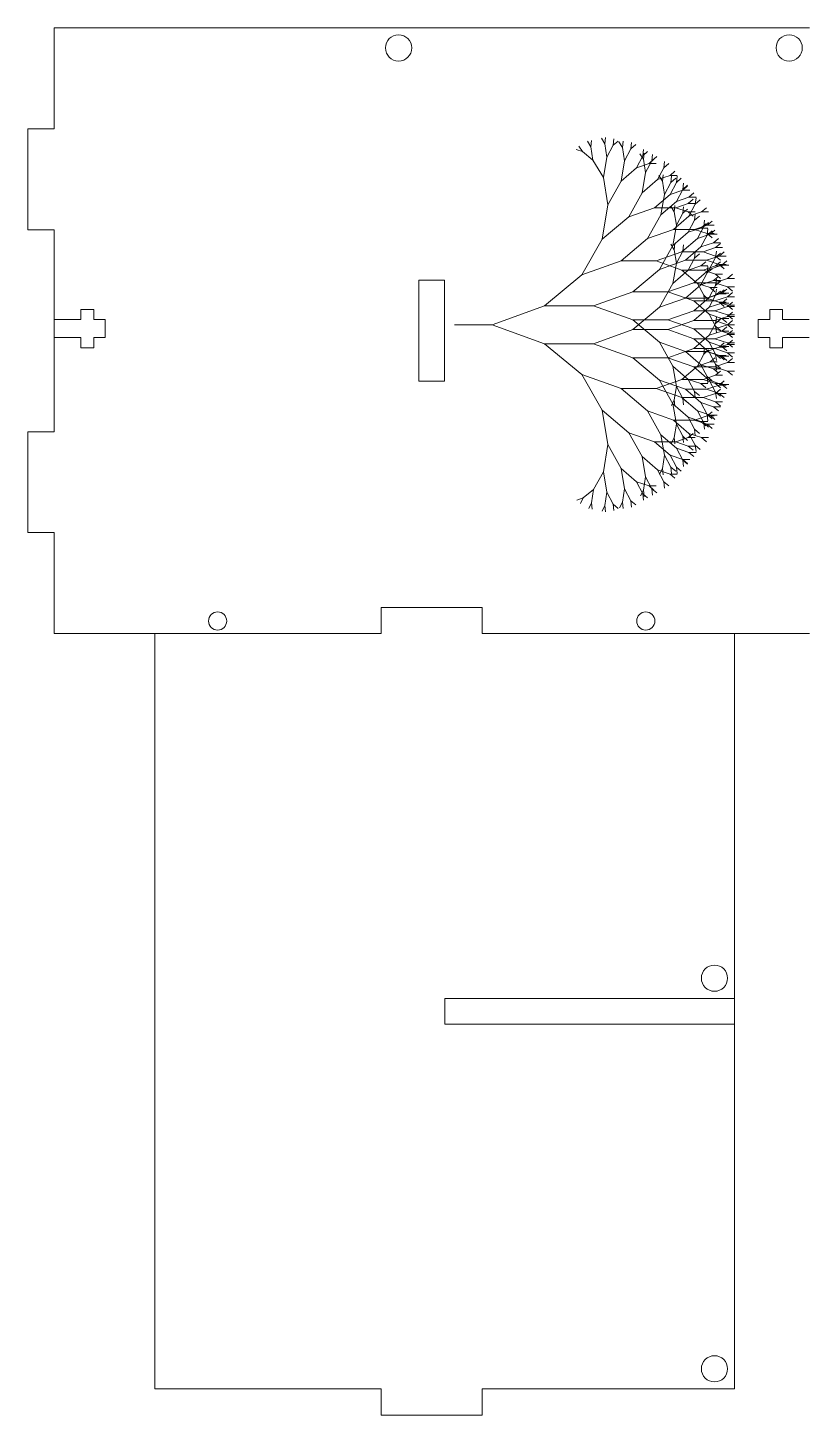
# Model space of a CAD drawing. Header units: inches. Extents: x 5.7 to 64.6, y 3.3 to 60.7.
# Drawn here: x 47.96 to 51.83, y 53.81 to 60.68 of the extents above; entities that cross this region are included whole.
import ezdxf

# ---------------------------------------------------------------- set-up
doc = ezdxf.new("R2010")
doc.units = ezdxf.units.IN
doc.header["$MEASUREMENT"] = 0
doc.layers.add('LASER BLACK', color=7, linetype='Continuous', lineweight=0, true_color=0x000000)
doc.layers.add('LASER MAGENTA', color=6, linetype='Continuous', lineweight=0, true_color=0xff00ff)

msp = doc.modelspace()

# ---------------------------------------------------------------- linework, layer by layer
at = {"layer": 'LASER BLACK'}
for p, q in [((50.75222, 60.09317), (50.73486, 60.12094)), ((50.75222, 60.09317), (50.73486, 60.12094)), ((50.75222, 60.09317), (50.75569, 60.12441)), ((50.75222, 60.09317), (50.75569, 60.12441)), ((50.82164, 60.10706), (50.80428, 60.13482)), ((50.82164, 60.10706), (50.80428, 60.13482)), ((50.82164, 60.10706), (50.82511, 60.13829)), ((50.82164, 60.10706), (50.82511, 60.13829)), ((50.86328, 60.10012), (50.86676, 60.13135)), ((50.86328, 60.10012), (50.86676, 60.13135)), ((50.86328, 60.10012), (50.88758, 60.12094)), ((50.86328, 60.10012), (50.88758, 60.12094)), ((50.90841, 60.0897), (50.89105, 60.11747)), ((50.90841, 60.0897), (50.89105, 60.11747)), ((50.90841, 60.0897), (50.91188, 60.12094)), ((50.90841, 60.0897), (50.91188, 60.12094)), ((50.95006, 60.08276), (50.95353, 60.114)), ((50.95006, 60.08276), (50.95353, 60.114)), ((50.71057, 60.06888), (50.67933, 60.07929)), ((50.71057, 60.06888), (50.67933, 60.07929)), ((50.71057, 60.06888), (50.69322, 60.09665)), ((50.71057, 60.06888), (50.69322, 60.09665)), ((50.76263, 60.02723), (50.71057, 60.06888)), ((50.76263, 60.02723), (50.71057, 60.06888)), ((50.76263, 60.02723), (50.75222, 60.09317)), ((50.76263, 60.02723), (50.75222, 60.09317)), ((50.83205, 60.04111), (50.82164, 60.10706)), ((50.83205, 60.04111), (50.82164, 60.10706)), ((50.83205, 60.04111), (50.86328, 60.10012)), ((50.83205, 60.04111), (50.86328, 60.10012)), ((50.91882, 60.02376), (50.90841, 60.0897)), ((50.91882, 60.02376), (50.90841, 60.0897)), ((50.91882, 60.02376), (50.95006, 60.08276)), ((50.91882, 60.02376), (50.95006, 60.08276)), ((50.95006, 60.08276), (50.97435, 60.10359)), ((50.95006, 60.08276), (50.97435, 60.10359)), ((50.97782, 59.98905), (51.00906, 60.04805)), ((50.97782, 59.98905), (51.00906, 60.04805)), ((51.01253, 60.0307), (50.99518, 60.05847)), ((51.01253, 60.0307), (50.99518, 60.05847)), ((51.00906, 60.04805), (51.01253, 60.07929)), ((51.00906, 60.04805), (51.01253, 60.07929)), ((51.00906, 60.04805), (51.03335, 60.06888)), ((51.00906, 60.04805), (51.03335, 60.06888)), ((51.01253, 60.0307), (51.016, 60.06194)), ((51.01253, 60.0307), (51.016, 60.06194)), ((51.05418, 60.02376), (51.05765, 60.055)), ((51.05418, 60.02376), (51.05765, 60.055)), ((51.05418, 60.02376), (51.07848, 60.04458)), ((51.05418, 60.02376), (51.07848, 60.04458)), ((50.81469, 59.94046), (50.76263, 60.02723)), ((50.81469, 59.94046), (50.76263, 60.02723)), ((50.81469, 59.94046), (50.83205, 60.04111)), ((50.81469, 59.94046), (50.83205, 60.04111)), ((50.90146, 59.9231), (50.91882, 60.02376)), ((50.90146, 59.9231), (50.91882, 60.02376)), ((50.90146, 59.9231), (50.97782, 59.98905)), ((50.90146, 59.9231), (50.97782, 59.98905)), ((50.97782, 59.98905), (51.0403, 60.00987)), ((50.97782, 59.98905), (51.0403, 60.00987)), ((51.02294, 59.96475), (51.01253, 60.0307)), ((51.02294, 59.96475), (51.01253, 60.0307)), ((51.02294, 59.96475), (51.05418, 60.02376)), ((51.02294, 59.96475), (51.05418, 60.02376)), ((51.0403, 60.00987), (51.06459, 60.0307)), ((51.0403, 60.00987), (51.06459, 60.0307)), ((51.0403, 60.00987), (51.075, 60.00987)), ((51.08195, 59.93005), (51.11318, 59.98905)), ((51.08195, 59.93005), (51.11318, 59.98905)), ((51.11318, 59.98905), (51.11665, 60.02029)), ((51.11318, 59.98905), (51.11665, 60.02029)), ((51.11318, 59.98905), (51.13748, 60.00987)), ((51.11318, 59.98905), (51.13748, 60.00987)), ((50.83552, 59.8051), (50.81469, 59.94046)), ((50.83552, 59.8051), (50.81469, 59.94046)), ((50.83552, 59.8051), (50.90146, 59.9231)), ((50.83552, 59.8051), (50.90146, 59.9231)), ((51.00559, 59.8641), (51.02294, 59.96475)), ((51.00559, 59.8641), (51.02294, 59.96475)), ((51.00559, 59.8641), (51.08195, 59.93005)), ((51.00559, 59.8641), (51.08195, 59.93005)), ((51.08195, 59.93005), (51.14442, 59.95087)), ((51.08195, 59.93005), (51.14442, 59.95087)), ((51.10624, 59.9231), (51.08889, 59.95087)), ((51.10624, 59.9231), (51.08889, 59.95087)), ((51.10624, 59.9231), (51.10971, 59.95434)), ((51.10624, 59.9231), (51.10971, 59.95434)), ((51.11665, 59.85716), (51.10624, 59.9231)), ((51.11665, 59.85716), (51.10624, 59.9231)), ((51.11665, 59.85716), (51.14789, 59.91616)), ((51.11665, 59.85716), (51.14789, 59.91616)), ((51.14442, 59.95087), (51.16872, 59.9717)), ((51.14442, 59.95087), (51.16872, 59.9717)), ((51.14442, 59.95087), (51.17913, 59.95087)), ((51.14442, 59.85716), (51.17566, 59.91616)), ((51.14442, 59.85716), (51.17566, 59.91616)), ((51.14789, 59.91616), (51.15136, 59.9474)), ((51.14789, 59.91616), (51.15136, 59.9474)), ((51.14789, 59.91616), (51.17219, 59.93699)), ((51.14789, 59.91616), (51.17219, 59.93699)), ((51.17566, 59.91616), (51.17913, 59.9474)), ((51.17566, 59.91616), (51.17913, 59.9474)), ((51.17566, 59.91616), (51.19995, 59.93699)), ((51.17566, 59.91616), (51.19995, 59.93699)), ((51.2069, 59.88145), (51.21037, 59.91269)), ((51.2069, 59.88145), (51.21037, 59.91269)), ((50.93964, 59.74609), (51.00559, 59.8641)), ((50.93964, 59.74609), (51.00559, 59.8641)), ((51.06806, 59.79121), (51.14442, 59.85716)), ((51.06806, 59.79121), (51.14442, 59.85716)), ((51.0993, 59.75651), (51.11665, 59.85716)), ((51.0993, 59.75651), (51.11665, 59.85716)), ((51.14442, 59.85716), (51.2069, 59.87798)), ((51.14442, 59.85716), (51.2069, 59.87798)), ((51.17566, 59.82245), (51.2069, 59.88145)), ((51.17566, 59.82245), (51.2069, 59.88145)), ((51.17566, 59.82245), (51.23813, 59.84328)), ((51.17566, 59.82245), (51.23813, 59.84328)), ((51.2069, 59.88145), (51.23119, 59.90228)), ((51.2069, 59.88145), (51.23119, 59.90228)), ((51.2069, 59.87798), (51.23119, 59.89881)), ((51.2069, 59.87798), (51.23119, 59.89881)), ((51.2069, 59.87798), (51.2416, 59.87798)), ((51.23813, 59.84328), (51.26243, 59.8641)), ((51.23813, 59.84328), (51.26243, 59.8641)), ((51.23813, 59.84328), (51.27284, 59.84328)), ((51.26937, 59.80857), (51.27284, 59.8398)), ((51.26937, 59.80857), (51.27284, 59.8398)), ((50.80775, 59.63503), (50.83552, 59.8051)), ((50.80775, 59.63503), (50.83552, 59.8051)), ((50.93964, 59.74609), (51.06806, 59.79121)), ((50.93964, 59.74609), (51.06806, 59.79121)), ((51.06806, 59.79121), (51.17219, 59.79121)), ((51.0993, 59.75651), (51.17566, 59.82245)), ((51.0993, 59.75651), (51.17566, 59.82245)), ((51.16525, 59.77039), (51.14789, 59.79816)), ((51.16525, 59.77039), (51.14789, 59.79816)), ((51.16525, 59.77039), (51.16872, 59.80163)), ((51.16525, 59.77039), (51.16872, 59.80163)), ((51.17566, 59.70444), (51.16525, 59.77039)), ((51.17566, 59.70444), (51.16525, 59.77039)), ((51.17219, 59.79121), (51.23466, 59.81204)), ((51.17219, 59.79121), (51.23466, 59.81204)), ((51.17219, 59.79121), (51.23466, 59.77039)), ((51.17219, 59.79121), (51.23466, 59.77039)), ((51.2069, 59.76345), (51.21037, 59.79469)), ((51.2069, 59.76345), (51.21037, 59.79469)), ((51.2069, 59.76345), (51.23119, 59.78427)), ((51.2069, 59.76345), (51.23119, 59.78427)), ((51.23466, 59.81204), (51.25896, 59.83286)), ((51.23466, 59.81204), (51.25896, 59.83286)), ((51.23466, 59.81204), (51.26937, 59.81204)), ((51.23466, 59.77039), (51.26937, 59.77039)), ((51.23466, 59.77039), (51.25896, 59.74956)), ((51.23466, 59.77039), (51.25896, 59.74956)), ((51.23813, 59.74956), (51.26937, 59.80857)), ((51.23813, 59.74956), (51.26937, 59.80857)), ((51.23813, 59.74956), (51.30061, 59.77039)), ((51.23813, 59.74956), (51.30061, 59.77039)), ((51.26937, 59.80857), (51.29367, 59.82939)), ((51.26937, 59.80857), (51.29367, 59.82939)), ((51.30061, 59.77039), (51.3249, 59.79121)), ((51.30061, 59.77039), (51.3249, 59.79121)), ((51.30061, 59.77039), (51.33532, 59.77039)), ((50.80775, 59.63503), (50.93964, 59.74609)), ((50.80775, 59.63503), (50.93964, 59.74609)), ((51.03335, 59.6385), (51.0993, 59.75651)), ((51.03335, 59.6385), (51.0993, 59.75651)), ((51.1583, 59.60379), (51.17566, 59.70444)), ((51.1583, 59.60379), (51.17566, 59.70444)), ((51.16177, 59.68362), (51.23813, 59.74956)), ((51.16177, 59.68362), (51.23813, 59.74956)), ((51.17566, 59.70444), (51.2069, 59.76345)), ((51.17566, 59.70444), (51.2069, 59.76345)), ((51.23466, 59.66974), (51.2659, 59.72874)), ((51.23466, 59.66974), (51.2659, 59.72874)), ((51.2659, 59.72874), (51.26937, 59.75998)), ((51.2659, 59.72874), (51.26937, 59.75998)), ((51.2659, 59.72874), (51.29019, 59.74956)), ((51.2659, 59.72874), (51.29019, 59.74956)), ((51.2659, 59.68362), (51.32838, 59.70444)), ((51.2659, 59.68362), (51.32838, 59.70444)), ((51.29713, 59.69056), (51.32143, 59.71139)), ((51.29713, 59.69056), (51.32143, 59.71139)), ((51.31102, 59.6975), (51.31449, 59.72874)), ((51.31102, 59.6975), (51.31449, 59.72874)), ((51.31102, 59.6975), (51.33532, 59.71833)), ((51.31102, 59.6975), (51.33532, 59.71833)), ((51.32838, 59.70444), (51.35267, 59.72527)), ((51.32838, 59.70444), (51.35267, 59.72527)), ((51.32838, 59.70444), (51.36308, 59.70444)), ((50.7071, 59.45802), (50.80775, 59.63503)), ((50.7071, 59.45802), (50.80775, 59.63503)), ((50.90146, 59.52743), (51.03335, 59.6385)), ((50.90146, 59.52743), (51.03335, 59.6385)), ((51.03335, 59.6385), (51.16177, 59.68362)), ((51.03335, 59.6385), (51.16177, 59.68362)), ((51.1583, 59.60379), (51.23466, 59.66974)), ((51.1583, 59.60379), (51.23466, 59.66974)), ((51.16177, 59.68362), (51.2659, 59.68362)), ((51.20342, 59.57255), (51.27978, 59.6385)), ((51.20342, 59.57255), (51.27978, 59.6385)), ((51.23466, 59.66974), (51.29713, 59.69056)), ((51.23466, 59.66974), (51.29713, 59.69056)), ((51.2659, 59.68362), (51.32838, 59.66279)), ((51.2659, 59.68362), (51.32838, 59.66279)), ((51.27978, 59.6385), (51.31102, 59.6975)), ((51.27978, 59.6385), (51.31102, 59.6975)), ((51.27978, 59.6385), (51.34226, 59.65932)), ((51.27978, 59.6385), (51.34226, 59.65932)), ((51.29713, 59.69056), (51.33184, 59.69056)), ((51.29713, 59.59685), (51.32838, 59.65585)), ((51.29713, 59.59685), (51.32838, 59.65585)), ((51.32838, 59.65585), (51.33184, 59.68709)), ((51.32838, 59.65585), (51.33184, 59.68709)), ((51.32838, 59.65585), (51.35267, 59.67668)), ((51.32838, 59.65585), (51.35267, 59.67668)), ((51.32838, 59.66279), (51.36308, 59.66279)), ((51.32838, 59.66279), (51.35267, 59.64197)), ((51.32838, 59.66279), (51.35267, 59.64197)), ((51.34226, 59.65932), (51.36655, 59.68015)), ((51.34226, 59.65932), (51.36655, 59.68015)), ((51.34226, 59.65932), (51.37697, 59.65932)), ((51.35961, 59.61767), (51.38391, 59.6385)), ((51.35961, 59.61767), (51.38391, 59.6385)), ((51.075, 59.52743), (51.20342, 59.57255)), ((51.075, 59.52743), (51.20342, 59.57255)), ((51.09236, 59.48578), (51.1583, 59.60379)), ((51.09236, 59.48578), (51.1583, 59.60379)), ((51.16525, 59.58297), (51.14789, 59.61073)), ((51.16525, 59.58297), (51.14789, 59.61073)), ((51.16525, 59.58297), (51.16872, 59.6142)), ((51.16525, 59.58297), (51.16872, 59.6142)), ((51.17566, 59.51702), (51.16525, 59.58297)), ((51.17566, 59.51702), (51.16525, 59.58297)), ((51.17566, 59.51702), (51.2069, 59.57602)), ((51.17566, 59.51702), (51.2069, 59.57602)), ((51.20342, 59.57255), (51.30755, 59.57255)), ((51.2069, 59.57602), (51.21037, 59.60726)), ((51.2069, 59.57602), (51.21037, 59.60726)), ((51.2069, 59.57602), (51.23119, 59.59685)), ((51.2069, 59.57602), (51.23119, 59.59685)), ((51.22078, 59.5309), (51.29713, 59.59685)), ((51.22078, 59.5309), (51.29713, 59.59685)), ((51.2659, 59.54132), (51.26937, 59.57255)), ((51.2659, 59.54132), (51.26937, 59.57255)), ((51.29713, 59.59685), (51.35961, 59.61767)), ((51.29713, 59.59685), (51.35961, 59.61767)), ((51.30755, 59.57255), (51.37003, 59.59338)), ((51.30755, 59.57255), (51.37003, 59.59338)), ((51.30755, 59.57255), (51.37003, 59.55173)), ((51.30755, 59.57255), (51.37003, 59.55173)), ((51.35961, 59.61767), (51.39432, 59.61767)), ((51.37003, 59.59338), (51.39432, 59.6142)), ((51.37003, 59.59338), (51.39432, 59.6142)), ((51.37003, 59.59338), (51.40472, 59.59338)), ((51.37003, 59.54479), (51.37349, 59.57602)), ((51.37003, 59.54479), (51.37349, 59.57602)), ((51.37003, 59.54479), (51.39432, 59.56561)), ((51.37003, 59.54479), (51.39432, 59.56561)), ((51.38738, 59.55173), (51.41168, 59.57255)), ((51.38738, 59.55173), (51.41168, 59.57255)), ((50.7071, 59.45802), (50.90146, 59.52743)), ((50.7071, 59.45802), (50.90146, 59.52743)), ((50.90146, 59.52743), (51.075, 59.52743)), ((51.075, 59.52743), (51.20342, 59.48231)), ((51.075, 59.52743), (51.20342, 59.48231)), ((51.09236, 59.48578), (51.22078, 59.5309)), ((51.09236, 59.48578), (51.22078, 59.5309)), ((51.1583, 59.41637), (51.17566, 59.51702)), ((51.1583, 59.41637), (51.17566, 59.51702)), ((51.22078, 59.5309), (51.3249, 59.5309)), ((51.23466, 59.48231), (51.2659, 59.54132)), ((51.23466, 59.48231), (51.2659, 59.54132)), ((51.23466, 59.48231), (51.29713, 59.50314)), ((51.23466, 59.48231), (51.29713, 59.50314)), ((51.2659, 59.54132), (51.29019, 59.56214)), ((51.2659, 59.54132), (51.29019, 59.56214)), ((51.29713, 59.50314), (51.32143, 59.52396)), ((51.29713, 59.50314), (51.32143, 59.52396)), ((51.29713, 59.50314), (51.33184, 59.50314)), ((51.30755, 59.48231), (51.37003, 59.50314)), ((51.30755, 59.48231), (51.37003, 59.50314)), ((51.3249, 59.5309), (51.38738, 59.55173)), ((51.3249, 59.5309), (51.38738, 59.55173)), ((51.3249, 59.5309), (51.38738, 59.51008)), ((51.3249, 59.5309), (51.38738, 59.51008)), ((51.32838, 59.46843), (51.33184, 59.49967)), ((51.32838, 59.46843), (51.33184, 59.49967)), ((51.33878, 59.48578), (51.37003, 59.54479)), ((51.33878, 59.48578), (51.37003, 59.54479)), ((51.33878, 59.48578), (51.40126, 59.50661)), ((51.33878, 59.48578), (51.40126, 59.50661)), ((51.37003, 59.55173), (51.40472, 59.55173)), ((51.37003, 59.55173), (51.39432, 59.5309)), ((51.37003, 59.55173), (51.39432, 59.5309)), ((51.37003, 59.50314), (51.39432, 59.52396)), ((51.37003, 59.50314), (51.39432, 59.52396)), ((51.37003, 59.50314), (51.40472, 59.50314)), ((51.38738, 59.55173), (51.42208, 59.55173)), ((51.38738, 59.51008), (51.42208, 59.51008)), ((51.38738, 59.51008), (51.41168, 59.48926)), ((51.38738, 59.51008), (51.41168, 59.48926)), ((51.40126, 59.50661), (51.42556, 59.52743)), ((51.40126, 59.50661), (51.42556, 59.52743)), ((51.40126, 59.50661), (51.43597, 59.50661)), ((50.52315, 59.3053), (50.7071, 59.45802)), ((50.52315, 59.3053), (50.7071, 59.45802)), ((50.96047, 59.37472), (51.09236, 59.48578)), ((50.96047, 59.37472), (51.09236, 59.48578)), ((51.1583, 59.41637), (51.23466, 59.48231)), ((51.1583, 59.41637), (51.23466, 59.48231)), ((51.20342, 59.48231), (51.30755, 59.48231)), ((51.20342, 59.48231), (51.27978, 59.41637)), ((51.20342, 59.48231), (51.27978, 59.41637)), ((51.26243, 59.41984), (51.33878, 59.48578)), ((51.26243, 59.41984), (51.33878, 59.48578)), ((51.29713, 59.40943), (51.32838, 59.46843)), ((51.29713, 59.40943), (51.32838, 59.46843)), ((51.29713, 59.40943), (51.35961, 59.43025)), ((51.29713, 59.40943), (51.35961, 59.43025)), ((51.30755, 59.48231), (51.37003, 59.46149)), ((51.30755, 59.48231), (51.37003, 59.46149)), ((51.32838, 59.46843), (51.35267, 59.48926)), ((51.32838, 59.46843), (51.35267, 59.48926)), ((51.35961, 59.43025), (51.38391, 59.45108)), ((51.35961, 59.43025), (51.38391, 59.45108)), ((51.35961, 59.43025), (51.39432, 59.43025)), ((51.36655, 59.41984), (51.42903, 59.44066)), ((51.36655, 59.41984), (51.42903, 59.44066)), ((51.37003, 59.46149), (51.40472, 59.46149)), ((51.37003, 59.46149), (51.39432, 59.44066)), ((51.37003, 59.46149), (51.39432, 59.44066)), ((51.37003, 59.40596), (51.37349, 59.43719)), ((51.37003, 59.40596), (51.37349, 59.43719)), ((51.37003, 59.40596), (51.39432, 59.42678)), ((51.37003, 59.40596), (51.39432, 59.42678)), ((51.42903, 59.44066), (51.45333, 59.46149)), ((51.42903, 59.44066), (51.45333, 59.46149)), ((51.42903, 59.44066), (51.46373, 59.44066)), ((50.7661, 59.3053), (50.96047, 59.37472)), ((50.7661, 59.3053), (50.96047, 59.37472)), ((50.96047, 59.37472), (51.13401, 59.37472)), ((51.09236, 59.29836), (51.1583, 59.41637)), ((51.09236, 59.29836), (51.1583, 59.41637)), ((51.13401, 59.37472), (51.26243, 59.41984)), ((51.13401, 59.37472), (51.26243, 59.41984)), ((51.13401, 59.37472), (51.26243, 59.3296)), ((51.13401, 59.37472), (51.26243, 59.3296)), ((51.22078, 59.34348), (51.29713, 59.40943)), ((51.22078, 59.34348), (51.29713, 59.40943)), ((51.26243, 59.41984), (51.36655, 59.41984)), ((51.27978, 59.41637), (51.34226, 59.39554)), ((51.27978, 59.41637), (51.34226, 59.39554)), ((51.27978, 59.41637), (51.31102, 59.35736)), ((51.27978, 59.41637), (51.31102, 59.35736)), ((51.31102, 59.35736), (51.33532, 59.33654)), ((51.31102, 59.35736), (51.33532, 59.33654)), ((51.31102, 59.35736), (51.31449, 59.32613)), ((51.31102, 59.35736), (51.31449, 59.32613)), ((51.3249, 59.34348), (51.38738, 59.36431)), ((51.3249, 59.34348), (51.38738, 59.36431)), ((51.33878, 59.34695), (51.37003, 59.40596)), ((51.33878, 59.34695), (51.37003, 59.40596)), ((51.33878, 59.34695), (51.40126, 59.36778)), ((51.33878, 59.34695), (51.40126, 59.36778)), ((51.33878, 59.29836), (51.37003, 59.35736)), ((51.33878, 59.29836), (51.37003, 59.35736)), ((51.34226, 59.39554), (51.37697, 59.39554)), ((51.34226, 59.39554), (51.36655, 59.37472)), ((51.34226, 59.39554), (51.36655, 59.37472)), ((51.36655, 59.41984), (51.42903, 59.39901)), ((51.36655, 59.41984), (51.42903, 59.39901)), ((51.37003, 59.35736), (51.37349, 59.3886)), ((51.37003, 59.35736), (51.37349, 59.3886)), ((51.37003, 59.35736), (51.39432, 59.37819)), ((51.37003, 59.35736), (51.39432, 59.37819)), ((51.38738, 59.36431), (51.41168, 59.38513)), ((51.38738, 59.36431), (51.41168, 59.38513)), ((51.38738, 59.36431), (51.42208, 59.36431)), ((51.40126, 59.36778), (51.42556, 59.3886)), ((51.40126, 59.36778), (51.42556, 59.3886)), ((51.40126, 59.36778), (51.43597, 59.36778)), ((51.42903, 59.39901), (51.46373, 59.39901)), ((51.42903, 59.39901), (51.45333, 59.37819)), ((51.42903, 59.39901), (51.45333, 59.37819)), ((51.42903, 59.35042), (51.45333, 59.37125)), ((51.42903, 59.35042), (51.45333, 59.37125)), ((50.26284, 59.21159), (50.52315, 59.3053)), ((50.26284, 59.21159), (50.52315, 59.3053)), ((50.52315, 59.3053), (50.7661, 59.3053)), ((50.7661, 59.3053), (50.96047, 59.23589)), ((50.7661, 59.3053), (50.96047, 59.23589)), ((50.96047, 59.18729), (51.09236, 59.29836)), ((50.96047, 59.18729), (51.09236, 59.29836)), ((51.09236, 59.29836), (51.22078, 59.34348)), ((51.09236, 59.29836), (51.22078, 59.34348)), ((51.22078, 59.34348), (51.3249, 59.34348)), ((51.26243, 59.28101), (51.33878, 59.34695)), ((51.26243, 59.28101), (51.33878, 59.34695)), ((51.26243, 59.3296), (51.36655, 59.3296)), ((51.26243, 59.3296), (51.33878, 59.26365)), ((51.26243, 59.3296), (51.33878, 59.26365)), ((51.26243, 59.23242), (51.33878, 59.29836)), ((51.26243, 59.23242), (51.33878, 59.29836)), ((51.3249, 59.34348), (51.38738, 59.32266)), ((51.3249, 59.34348), (51.38738, 59.32266)), ((51.33878, 59.29836), (51.40126, 59.31919)), ((51.33878, 59.29836), (51.40126, 59.31919)), ((51.36655, 59.3296), (51.42903, 59.35042)), ((51.36655, 59.3296), (51.42903, 59.35042)), ((51.36655, 59.3296), (51.42903, 59.30877)), ((51.36655, 59.3296), (51.42903, 59.30877)), ((51.36655, 59.28101), (51.42903, 59.30183)), ((51.36655, 59.28101), (51.42903, 59.30183)), ((51.38738, 59.32266), (51.42208, 59.32266)), ((51.38738, 59.32266), (51.41168, 59.30183)), ((51.38738, 59.32266), (51.41168, 59.30183)), ((51.40126, 59.31919), (51.42556, 59.34001)), ((51.40126, 59.31919), (51.42556, 59.34001)), ((51.40126, 59.31919), (51.43597, 59.31919)), ((51.42903, 59.35042), (51.46373, 59.35042)), ((51.42903, 59.30183), (51.45333, 59.32266)), ((51.42903, 59.30183), (51.45333, 59.32266)), ((51.42903, 59.30877), (51.46373, 59.30877)), ((51.42903, 59.30877), (51.45333, 59.28795)), ((51.42903, 59.30877), (51.45333, 59.28795)), ((51.42903, 59.30183), (51.46373, 59.30183)), ((50.96047, 59.23589), (51.13401, 59.23589)), ((50.96047, 59.23589), (51.09236, 59.12482)), ((50.96047, 59.23589), (51.09236, 59.12482)), ((51.13401, 59.23589), (51.26243, 59.28101)), ((51.13401, 59.23589), (51.26243, 59.28101)), ((51.13401, 59.23589), (51.26243, 59.19077)), ((51.13401, 59.23589), (51.26243, 59.19077)), ((51.13401, 59.18729), (51.26243, 59.23242)), ((51.13401, 59.18729), (51.26243, 59.23242)), ((51.26243, 59.28101), (51.36655, 59.28101)), ((51.26243, 59.23242), (51.36655, 59.23242)), ((51.33878, 59.26365), (51.40126, 59.24283)), ((51.33878, 59.26365), (51.40126, 59.24283)), ((51.33878, 59.26365), (51.37003, 59.20465)), ((51.33878, 59.26365), (51.37003, 59.20465)), ((51.36655, 59.28101), (51.42903, 59.26018)), ((51.36655, 59.28101), (51.42903, 59.26018)), ((51.36655, 59.23242), (51.42903, 59.25324)), ((51.36655, 59.23242), (51.42903, 59.25324)), ((51.36655, 59.23242), (51.42903, 59.21159)), ((51.36655, 59.23242), (51.42903, 59.21159)), ((51.37003, 59.21853), (51.37349, 59.24977)), ((51.37003, 59.21853), (51.37349, 59.24977)), ((51.37003, 59.21853), (51.39432, 59.23936)), ((51.37003, 59.21853), (51.39432, 59.23936)), ((51.40126, 59.24283), (51.43597, 59.24283)), ((51.40126, 59.24283), (51.42556, 59.222)), ((51.40126, 59.24283), (51.42556, 59.222)), ((51.42903, 59.25324), (51.45333, 59.27406)), ((51.42903, 59.25324), (51.45333, 59.27406)), ((51.42903, 59.26018), (51.46373, 59.26018)), ((51.42903, 59.26018), (51.45333, 59.23936)), ((51.42903, 59.26018), (51.45333, 59.23936)), ((51.42903, 59.25324), (51.46373, 59.25324)), ((51.42903, 59.21159), (51.45333, 59.23242)), ((51.42903, 59.21159), (51.45333, 59.23242)), ((50.07636, 59.21159), (50.26284, 59.21159)), ((50.26284, 59.21159), (50.52315, 59.11788)), ((50.26284, 59.21159), (50.52315, 59.11788)), ((50.7661, 59.11788), (50.96047, 59.18729)), ((50.7661, 59.11788), (50.96047, 59.18729)), ((50.96047, 59.18729), (51.13401, 59.18729)), ((51.13401, 59.18729), (51.26243, 59.14217)), ((51.13401, 59.18729), (51.26243, 59.14217)), ((51.26243, 59.19077), (51.36655, 59.19077)), ((51.26243, 59.19077), (51.33878, 59.12482)), ((51.26243, 59.19077), (51.33878, 59.12482)), ((51.26243, 59.09358), (51.33878, 59.15953)), ((51.26243, 59.09358), (51.33878, 59.15953)), ((51.33878, 59.15953), (51.37003, 59.21853)), ((51.33878, 59.15953), (51.37003, 59.21853)), ((51.33878, 59.15953), (51.40126, 59.18035)), ((51.33878, 59.15953), (51.40126, 59.18035)), ((51.36655, 59.19077), (51.42903, 59.21159)), ((51.36655, 59.19077), (51.42903, 59.21159)), ((51.36655, 59.19077), (51.42903, 59.16994)), ((51.36655, 59.19077), (51.42903, 59.16994)), ((51.36655, 59.14217), (51.42903, 59.163)), ((51.36655, 59.14217), (51.42903, 59.163)), ((51.37003, 59.20465), (51.39432, 59.18382)), ((51.37003, 59.20465), (51.39432, 59.18382)), ((51.37003, 59.20465), (51.37349, 59.17341)), ((51.37003, 59.20465), (51.37349, 59.17341)), ((51.40126, 59.18035), (51.42556, 59.20118)), ((51.40126, 59.18035), (51.42556, 59.20118)), ((51.40126, 59.18035), (51.43597, 59.18035)), ((51.42903, 59.21159), (51.46373, 59.21159)), ((51.42903, 59.21159), (51.46373, 59.21159)), ((51.42903, 59.21159), (51.45333, 59.19077)), ((51.42903, 59.21159), (51.45333, 59.19077)), ((51.42903, 59.163), (51.45333, 59.18382)), ((51.42903, 59.163), (51.45333, 59.18382)), ((51.42903, 59.16994), (51.46373, 59.16994)), ((51.42903, 59.16994), (51.45333, 59.14912)), ((51.42903, 59.16994), (51.45333, 59.14912)), ((51.42903, 59.163), (51.46373, 59.163)), ((50.52315, 59.11788), (50.7661, 59.11788)), ((50.52315, 59.11788), (50.7071, 58.96516)), ((50.52315, 59.11788), (50.7071, 58.96516)), ((50.7661, 59.11788), (50.96047, 59.04846)), ((50.7661, 59.11788), (50.96047, 59.04846)), ((51.09236, 59.12482), (51.22078, 59.0797)), ((51.09236, 59.12482), (51.22078, 59.0797)), ((51.09236, 59.12482), (51.1583, 59.00681)), ((51.09236, 59.12482), (51.1583, 59.00681)), ((51.13401, 59.04846), (51.26243, 59.09358)), ((51.13401, 59.04846), (51.26243, 59.09358)), ((51.26243, 59.14217), (51.36655, 59.14217)), ((51.26243, 59.14217), (51.33878, 59.07623)), ((51.26243, 59.14217), (51.33878, 59.07623)), ((51.26243, 59.09358), (51.36655, 59.09358)), ((51.31102, 59.06582), (51.31449, 59.09705)), ((51.31102, 59.06582), (51.31449, 59.09705)), ((51.31102, 59.06582), (51.33532, 59.08664)), ((51.31102, 59.06582), (51.33532, 59.08664)), ((51.3249, 59.0797), (51.38738, 59.10052)), ((51.3249, 59.0797), (51.38738, 59.10052)), ((51.33878, 59.12482), (51.40126, 59.104)), ((51.33878, 59.12482), (51.40126, 59.104)), ((51.33878, 59.12482), (51.37003, 59.06582)), ((51.33878, 59.12482), (51.37003, 59.06582)), ((51.36655, 59.14217), (51.42903, 59.12135)), ((51.36655, 59.14217), (51.42903, 59.12135)), ((51.36655, 59.09358), (51.42903, 59.11441)), ((51.36655, 59.09358), (51.42903, 59.11441)), ((51.36655, 59.09358), (51.42903, 59.07276)), ((51.36655, 59.09358), (51.42903, 59.07276)), ((51.38738, 59.10052), (51.41168, 59.12135)), ((51.38738, 59.10052), (51.41168, 59.12135)), ((51.38738, 59.10052), (51.42208, 59.10052)), ((51.40126, 59.104), (51.43597, 59.104)), ((51.40126, 59.104), (51.42556, 59.08317)), ((51.40126, 59.104), (51.42556, 59.08317)), ((51.42903, 59.11441), (51.45333, 59.13523)), ((51.42903, 59.11441), (51.45333, 59.13523)), ((51.42903, 59.12135), (51.46373, 59.12135)), ((51.42903, 59.12135), (51.45333, 59.10052)), ((51.42903, 59.12135), (51.45333, 59.10052)), ((51.42903, 59.11441), (51.46373, 59.11441)), ((50.96047, 59.04846), (51.13401, 59.04846)), ((50.96047, 59.04846), (51.09236, 58.9374)), ((50.96047, 59.04846), (51.09236, 58.9374)), ((51.13401, 59.04846), (51.26243, 59.00334)), ((51.13401, 59.04846), (51.26243, 59.00334)), ((51.22078, 59.0797), (51.3249, 59.0797)), ((51.22078, 59.0797), (51.29713, 59.01375)), ((51.22078, 59.0797), (51.29713, 59.01375)), ((51.27978, 59.00681), (51.31102, 59.06582)), ((51.27978, 59.00681), (51.31102, 59.06582)), ((51.27978, 59.00681), (51.34226, 59.02764)), ((51.27978, 59.00681), (51.34226, 59.02764)), ((51.29713, 59.01375), (51.35961, 58.99293)), ((51.29713, 59.01375), (51.35961, 58.99293)), ((51.29713, 59.01375), (51.32838, 58.95475)), ((51.29713, 59.01375), (51.32838, 58.95475)), ((51.3249, 59.0797), (51.38738, 59.05887)), ((51.3249, 59.0797), (51.38738, 59.05887)), ((51.33878, 59.07623), (51.40126, 59.0554)), ((51.33878, 59.07623), (51.40126, 59.0554)), ((51.33878, 59.07623), (51.37003, 59.01722)), ((51.33878, 59.07623), (51.37003, 59.01722)), ((51.34226, 59.02764), (51.36655, 59.04846)), ((51.34226, 59.02764), (51.36655, 59.04846)), ((51.34226, 59.02764), (51.37697, 59.02764)), ((51.36655, 59.00334), (51.42903, 59.02417)), ((51.36655, 59.00334), (51.42903, 59.02417)), ((51.37003, 59.06582), (51.39432, 59.04499)), ((51.37003, 59.06582), (51.39432, 59.04499)), ((51.37003, 59.06582), (51.37349, 59.03458)), ((51.37003, 59.06582), (51.37349, 59.03458)), ((51.37003, 59.01722), (51.39432, 58.9964)), ((51.37003, 59.01722), (51.39432, 58.9964)), ((51.37003, 59.01722), (51.37349, 58.98599)), ((51.37003, 59.01722), (51.37349, 58.98599)), ((51.38738, 59.05887), (51.42208, 59.05887)), ((51.38738, 59.05887), (51.41168, 59.03805)), ((51.38738, 59.05887), (51.41168, 59.03805)), ((51.40126, 59.0554), (51.43597, 59.0554)), ((51.40126, 59.0554), (51.42556, 59.03458)), ((51.40126, 59.0554), (51.42556, 59.03458)), ((51.42903, 59.07276), (51.46373, 59.07276)), ((51.42903, 59.07276), (51.45333, 59.05193)), ((51.42903, 59.07276), (51.45333, 59.05193)), ((51.42903, 59.02417), (51.45333, 59.04499)), ((51.42903, 59.02417), (51.45333, 59.04499)), ((51.42903, 59.02417), (51.46373, 59.02417)), ((50.7071, 58.96516), (50.90146, 58.89575)), ((50.7071, 58.96516), (50.90146, 58.89575)), ((50.7071, 58.96516), (50.80775, 58.78815)), ((50.7071, 58.96516), (50.80775, 58.78815)), ((51.1583, 59.00681), (51.23466, 58.94087)), ((51.1583, 59.00681), (51.23466, 58.94087)), ((51.1583, 59.00681), (51.17566, 58.90616)), ((51.1583, 59.00681), (51.17566, 58.90616)), ((51.20342, 58.94087), (51.27978, 59.00681)), ((51.20342, 58.94087), (51.27978, 59.00681)), ((51.26243, 59.00334), (51.36655, 59.00334)), ((51.26243, 59.00334), (51.33878, 58.9374)), ((51.26243, 59.00334), (51.33878, 58.9374)), ((51.30755, 58.94087), (51.37003, 58.96169)), ((51.30755, 58.94087), (51.37003, 58.96169)), ((51.32838, 58.95475), (51.35267, 58.93393)), ((51.32838, 58.95475), (51.35267, 58.93393)), ((51.32838, 58.95475), (51.33184, 58.92351)), ((51.32838, 58.95475), (51.33184, 58.92351)), ((51.35961, 58.99293), (51.39432, 58.99293)), ((51.35961, 58.99293), (51.38391, 58.9721)), ((51.35961, 58.99293), (51.38391, 58.9721)), ((51.36655, 59.00334), (51.42903, 58.98252)), ((51.36655, 59.00334), (51.42903, 58.98252)), ((51.37003, 58.96169), (51.39432, 58.98252)), ((51.37003, 58.96169), (51.39432, 58.98252)), ((51.37003, 58.96169), (51.40472, 58.96169)), ((51.42903, 58.98252), (51.46373, 58.98252)), ((51.42903, 58.98252), (51.45333, 58.96169)), ((51.42903, 58.98252), (51.45333, 58.96169)), ((50.90146, 58.89575), (51.075, 58.89575)), ((50.90146, 58.89575), (51.03335, 58.78469)), ((50.90146, 58.89575), (51.03335, 58.78469)), ((51.075, 58.89575), (51.20342, 58.94087)), ((51.075, 58.89575), (51.20342, 58.94087)), ((51.075, 58.89575), (51.20342, 58.85063)), ((51.075, 58.89575), (51.20342, 58.85063)), ((51.09236, 58.9374), (51.22078, 58.89228)), ((51.09236, 58.9374), (51.22078, 58.89228)), ((51.09236, 58.9374), (51.1583, 58.81938)), ((51.09236, 58.9374), (51.1583, 58.81938)), ((51.17566, 58.90616), (51.16525, 58.84021)), ((51.17566, 58.90616), (51.16525, 58.84021)), ((51.17566, 58.90616), (51.2069, 58.84716)), ((51.17566, 58.90616), (51.2069, 58.84716)), ((51.20342, 58.94087), (51.30755, 58.94087)), ((51.22078, 58.89228), (51.3249, 58.89228)), ((51.22078, 58.89228), (51.29713, 58.82634)), ((51.22078, 58.89228), (51.29713, 58.82634)), ((51.23466, 58.94087), (51.29713, 58.92004)), ((51.23466, 58.94087), (51.29713, 58.92004)), ((51.23466, 58.94087), (51.2659, 58.88186)), ((51.23466, 58.94087), (51.2659, 58.88186)), ((51.2659, 58.88186), (51.29019, 58.86104)), ((51.2659, 58.88186), (51.29019, 58.86104)), ((51.2659, 58.88186), (51.26937, 58.85063)), ((51.2659, 58.88186), (51.26937, 58.85063)), ((51.29713, 58.92004), (51.33184, 58.92004)), ((51.29713, 58.92004), (51.32143, 58.89922)), ((51.29713, 58.92004), (51.32143, 58.89922)), ((51.30755, 58.94087), (51.37003, 58.92004)), ((51.30755, 58.94087), (51.37003, 58.92004)), ((51.3249, 58.89228), (51.38738, 58.9131)), ((51.3249, 58.89228), (51.38738, 58.9131)), ((51.3249, 58.89228), (51.38738, 58.87145)), ((51.3249, 58.89228), (51.38738, 58.87145)), ((51.33878, 58.9374), (51.40126, 58.91657)), ((51.33878, 58.9374), (51.40126, 58.91657)), ((51.33878, 58.9374), (51.37003, 58.87839)), ((51.33878, 58.9374), (51.37003, 58.87839)), ((51.37003, 58.92004), (51.40472, 58.92004)), ((51.37003, 58.92004), (51.39432, 58.89922)), ((51.37003, 58.92004), (51.39432, 58.89922)), ((51.37003, 58.87145), (51.39432, 58.89228)), ((51.37003, 58.87145), (51.39432, 58.89228)), ((51.37003, 58.87839), (51.39432, 58.85757)), ((51.37003, 58.87839), (51.39432, 58.85757)), ((51.37003, 58.87839), (51.37349, 58.84716)), ((51.37003, 58.87839), (51.37349, 58.84716)), ((51.38738, 58.9131), (51.41168, 58.93393)), ((51.38738, 58.9131), (51.41168, 58.93393)), ((51.38738, 58.9131), (51.42208, 58.9131)), ((51.40126, 58.91657), (51.43597, 58.91657)), ((51.40126, 58.91657), (51.42556, 58.89575)), ((51.40126, 58.91657), (51.42556, 58.89575)), ((51.16525, 58.84021), (51.15136, 58.81244)), ((51.16525, 58.84021), (51.15136, 58.81244)), ((51.1583, 58.81938), (51.23466, 58.75344)), ((51.1583, 58.81938), (51.23466, 58.75344)), ((51.1583, 58.81938), (51.17566, 58.71874)), ((51.1583, 58.81938), (51.17566, 58.71874)), ((51.16525, 58.84021), (51.16872, 58.80898)), ((51.16525, 58.84021), (51.16872, 58.80898)), ((51.20342, 58.85063), (51.30755, 58.85063)), ((51.20342, 58.85063), (51.27978, 58.78469)), ((51.20342, 58.85063), (51.27978, 58.78469)), ((51.2069, 58.84716), (51.23119, 58.82634)), ((51.2069, 58.84716), (51.23119, 58.82634)), ((51.2069, 58.84716), (51.21037, 58.81592)), ((51.2069, 58.84716), (51.21037, 58.81592)), ((51.29713, 58.82634), (51.35961, 58.8055)), ((51.29713, 58.82634), (51.35961, 58.8055)), ((51.29713, 58.82634), (51.32838, 58.76733)), ((51.29713, 58.82634), (51.32838, 58.76733)), ((51.30755, 58.85063), (51.37003, 58.87145)), ((51.30755, 58.85063), (51.37003, 58.87145)), ((51.30755, 58.85063), (51.37003, 58.8298)), ((51.30755, 58.85063), (51.37003, 58.8298)), ((51.37003, 58.87145), (51.40472, 58.87145)), ((51.37003, 58.8298), (51.40472, 58.8298)), ((51.37003, 58.8298), (51.39432, 58.80898)), ((51.37003, 58.8298), (51.39432, 58.80898)), ((51.38738, 58.87145), (51.42208, 58.87145)), ((51.38738, 58.87145), (51.41168, 58.85063)), ((51.38738, 58.87145), (51.41168, 58.85063)), ((50.80775, 58.78815), (50.93964, 58.67709)), ((50.80775, 58.78815), (50.93964, 58.67709)), ((50.80775, 58.78815), (50.83552, 58.61809)), ((50.80775, 58.78815), (50.83552, 58.61809)), ((51.03335, 58.78469), (51.16177, 58.73956)), ((51.03335, 58.78469), (51.16177, 58.73956)), ((51.03335, 58.78469), (51.0993, 58.66668)), ((51.03335, 58.78469), (51.0993, 58.66668)), ((51.16177, 58.73956), (51.2659, 58.73956)), ((51.16177, 58.73956), (51.23813, 58.67362)), ((51.16177, 58.73956), (51.23813, 58.67362)), ((51.23466, 58.75344), (51.29713, 58.73262)), ((51.23466, 58.75344), (51.29713, 58.73262)), ((51.23466, 58.75344), (51.2659, 58.69443)), ((51.23466, 58.75344), (51.2659, 58.69443)), ((51.2659, 58.73956), (51.32838, 58.76039)), ((51.2659, 58.73956), (51.32838, 58.76039)), ((51.2659, 58.73956), (51.32838, 58.71874)), ((51.2659, 58.73956), (51.32838, 58.71874)), ((51.27978, 58.78469), (51.34226, 58.76385)), ((51.27978, 58.78469), (51.34226, 58.76385)), ((51.27978, 58.78469), (51.31102, 58.72568)), ((51.27978, 58.78469), (51.31102, 58.72568)), ((51.32838, 58.76039), (51.35267, 58.78121)), ((51.32838, 58.76039), (51.35267, 58.78121)), ((51.32838, 58.76733), (51.35267, 58.7465)), ((51.32838, 58.76733), (51.35267, 58.7465)), ((51.32838, 58.76733), (51.33184, 58.73608)), ((51.32838, 58.76733), (51.33184, 58.73608)), ((51.32838, 58.76039), (51.36308, 58.76039)), ((51.34226, 58.76385), (51.37697, 58.76385)), ((51.34226, 58.76385), (51.36655, 58.74304)), ((51.34226, 58.76385), (51.36655, 58.74304)), ((51.35961, 58.8055), (51.39432, 58.8055)), ((51.35961, 58.8055), (51.38391, 58.78469)), ((51.35961, 58.8055), (51.38391, 58.78469)), ((50.93964, 58.67709), (51.06806, 58.63197)), ((50.93964, 58.67709), (51.06806, 58.63197)), ((50.93964, 58.67709), (51.00559, 58.55908)), ((50.93964, 58.67709), (51.00559, 58.55908)), ((51.17566, 58.71874), (51.16525, 58.65278)), ((51.17566, 58.71874), (51.16525, 58.65278)), ((51.17566, 58.71874), (51.2069, 58.65974)), ((51.17566, 58.71874), (51.2069, 58.65974)), ((51.23466, 58.65278), (51.25896, 58.67362)), ((51.23466, 58.65278), (51.25896, 58.67362)), ((51.23813, 58.67362), (51.30061, 58.65278)), ((51.23813, 58.67362), (51.30061, 58.65278)), ((51.23813, 58.67362), (51.26937, 58.61461)), ((51.23813, 58.67362), (51.26937, 58.61461)), ((51.2659, 58.69443), (51.29019, 58.67362)), ((51.2659, 58.69443), (51.29019, 58.67362)), ((51.2659, 58.69443), (51.26937, 58.6632)), ((51.2659, 58.69443), (51.26937, 58.6632)), ((51.29713, 58.73262), (51.33184, 58.73262)), ((51.29713, 58.73262), (51.32143, 58.71179)), ((51.29713, 58.73262), (51.32143, 58.71179)), ((51.31102, 58.72568), (51.33532, 58.70485)), ((51.31102, 58.72568), (51.33532, 58.70485)), ((51.31102, 58.72568), (51.31449, 58.69443)), ((51.31102, 58.72568), (51.31449, 58.69443)), ((51.32838, 58.71874), (51.36308, 58.71874)), ((51.32838, 58.71874), (51.35267, 58.69791)), ((51.32838, 58.71874), (51.35267, 58.69791)), ((50.83552, 58.61809), (50.81469, 58.48272)), ((50.83552, 58.61809), (50.81469, 58.48272)), ((50.83552, 58.61809), (50.90146, 58.50008)), ((50.83552, 58.61809), (50.90146, 58.50008)), ((51.06806, 58.63197), (51.17219, 58.63197)), ((51.06806, 58.63197), (51.14442, 58.56602)), ((51.06806, 58.63197), (51.14442, 58.56602)), ((51.0993, 58.66668), (51.17566, 58.60073)), ((51.0993, 58.66668), (51.17566, 58.60073)), ((51.0993, 58.66668), (51.11665, 58.56602)), ((51.0993, 58.66668), (51.11665, 58.56602)), ((51.16525, 58.65278), (51.15136, 58.62503)), ((51.16525, 58.65278), (51.15136, 58.62503)), ((51.16525, 58.65278), (51.16872, 58.62155)), ((51.16525, 58.65278), (51.16872, 58.62155)), ((51.17219, 58.63197), (51.23466, 58.65278)), ((51.17219, 58.63197), (51.23466, 58.65278)), ((51.17219, 58.63197), (51.23466, 58.61113)), ((51.17219, 58.63197), (51.23466, 58.61113)), ((51.2069, 58.65974), (51.23119, 58.63891)), ((51.2069, 58.65974), (51.23119, 58.63891)), ((51.2069, 58.65974), (51.21037, 58.62849)), ((51.2069, 58.65974), (51.21037, 58.62849)), ((51.23466, 58.65278), (51.26937, 58.65278)), ((51.23466, 58.61113), (51.26937, 58.61113)), ((51.23466, 58.61113), (51.25896, 58.59032)), ((51.23466, 58.61113), (51.25896, 58.59032)), ((51.26937, 58.61461), (51.29367, 58.59379)), ((51.26937, 58.61461), (51.29367, 58.59379)), ((51.26937, 58.61461), (51.27284, 58.58338)), ((51.26937, 58.61461), (51.27284, 58.58338)), ((51.30061, 58.65278), (51.33532, 58.65278)), ((51.30061, 58.65278), (51.3249, 58.63197)), ((51.30061, 58.65278), (51.3249, 58.63197)), ((51.00559, 58.55908), (51.08195, 58.49314)), ((51.00559, 58.55908), (51.08195, 58.49314)), ((51.00559, 58.55908), (51.02294, 58.45843)), ((51.00559, 58.55908), (51.02294, 58.45843)), ((51.11665, 58.56602), (51.10624, 58.50008)), ((51.11665, 58.56602), (51.10624, 58.50008)), ((51.11665, 58.56602), (51.14789, 58.50702)), ((51.11665, 58.56602), (51.14789, 58.50702)), ((51.14442, 58.56602), (51.2069, 58.54519)), ((51.14442, 58.56602), (51.2069, 58.54519)), ((51.14442, 58.56602), (51.17566, 58.50702)), ((51.14442, 58.56602), (51.17566, 58.50702)), ((51.17566, 58.60073), (51.23813, 58.5799)), ((51.17566, 58.60073), (51.23813, 58.5799)), ((51.17566, 58.60073), (51.2069, 58.54173)), ((51.17566, 58.60073), (51.2069, 58.54173)), ((51.2069, 58.54519), (51.2416, 58.54519)), ((51.2069, 58.54519), (51.23119, 58.52437)), ((51.2069, 58.54519), (51.23119, 58.52437)), ((51.2069, 58.54173), (51.23119, 58.5209)), ((51.2069, 58.54173), (51.23119, 58.5209)), ((51.2069, 58.54173), (51.21037, 58.51049)), ((51.2069, 58.54173), (51.21037, 58.51049)), ((51.23813, 58.5799), (51.27284, 58.5799)), ((51.23813, 58.5799), (51.26243, 58.55908)), ((51.23813, 58.5799), (51.26243, 58.55908)), ((50.81469, 58.48272), (50.7661, 58.39595)), ((50.81469, 58.48272), (50.7661, 58.39595)), ((50.81469, 58.48272), (50.83205, 58.38207)), ((50.81469, 58.48272), (50.83205, 58.38207)), ((50.90146, 58.50008), (50.97782, 58.43413)), ((50.90146, 58.50008), (50.97782, 58.43413)), ((50.90146, 58.50008), (50.91882, 58.39942)), ((50.90146, 58.50008), (50.91882, 58.39942)), ((51.08195, 58.49314), (51.14442, 58.47231)), ((51.08195, 58.49314), (51.14442, 58.47231)), ((51.08195, 58.49314), (51.11318, 58.43413)), ((51.08195, 58.49314), (51.11318, 58.43413)), ((51.10624, 58.50008), (51.09236, 58.47231)), ((51.10624, 58.50008), (51.09236, 58.47231)), ((51.10624, 58.50008), (51.10971, 58.46884)), ((51.10624, 58.50008), (51.10971, 58.46884)), ((51.14442, 58.47231), (51.17913, 58.47231)), ((51.14442, 58.47231), (51.16872, 58.45149)), ((51.14442, 58.47231), (51.16872, 58.45149)), ((51.14789, 58.50702), (51.17219, 58.48619)), ((51.14789, 58.50702), (51.17219, 58.48619)), ((51.14789, 58.50702), (51.15136, 58.47578)), ((51.14789, 58.50702), (51.15136, 58.47578)), ((51.17566, 58.50702), (51.19995, 58.48619)), ((51.17566, 58.50702), (51.19995, 58.48619)), ((51.17566, 58.50702), (51.17913, 58.47578)), ((51.17566, 58.50702), (51.17913, 58.47578)), ((50.7661, 58.39595), (50.71404, 58.3543)), ((50.7661, 58.39595), (50.71404, 58.3543)), ((50.7661, 58.39595), (50.75569, 58.33)), ((50.7661, 58.39595), (50.75569, 58.33)), ((50.91882, 58.39942), (50.90841, 58.33348)), ((50.91882, 58.39942), (50.90841, 58.33348)), ((50.91882, 58.39942), (50.95006, 58.34042)), ((50.91882, 58.39942), (50.95006, 58.34042)), ((50.97782, 58.43413), (51.0403, 58.4133)), ((50.97782, 58.43413), (51.0403, 58.4133)), ((50.97782, 58.43413), (51.00906, 58.37513)), ((50.97782, 58.43413), (51.00906, 58.37513)), ((51.02294, 58.45843), (51.01253, 58.39248)), ((51.02294, 58.45843), (51.01253, 58.39248)), ((51.02294, 58.45843), (51.05418, 58.39942)), ((51.02294, 58.45843), (51.05418, 58.39942)), ((51.0403, 58.4133), (51.075, 58.4133)), ((51.0403, 58.4133), (51.06459, 58.39248)), ((51.0403, 58.4133), (51.06459, 58.39248)), ((51.05418, 58.39942), (51.07848, 58.37859)), ((51.05418, 58.39942), (51.07848, 58.37859)), ((51.05418, 58.39942), (51.05765, 58.36819)), ((51.05418, 58.39942), (51.05765, 58.36819)), ((51.11318, 58.43413), (51.13748, 58.4133)), ((51.11318, 58.43413), (51.13748, 58.4133)), ((51.11318, 58.43413), (51.11665, 58.40289)), ((51.11318, 58.43413), (51.11665, 58.40289)), ((50.71404, 58.3543), (50.6828, 58.34389)), ((50.71404, 58.3543), (50.6828, 58.34389)), ((50.71404, 58.3543), (50.70016, 58.32654)), ((50.71404, 58.3543), (50.70016, 58.32654)), ((50.75569, 58.33), (50.74181, 58.30225)), ((50.75569, 58.33), (50.74181, 58.30225)), ((50.75569, 58.33), (50.75916, 58.29877)), ((50.75569, 58.33), (50.75916, 58.29877)), ((50.83205, 58.38207), (50.82164, 58.31612)), ((50.83205, 58.38207), (50.82164, 58.31612)), ((50.83205, 58.38207), (50.86328, 58.32306)), ((50.83205, 58.38207), (50.86328, 58.32306)), ((50.90841, 58.33348), (50.89452, 58.30571)), ((50.90841, 58.33348), (50.89452, 58.30571)), ((50.90841, 58.33348), (50.91188, 58.30225)), ((50.90841, 58.33348), (50.91188, 58.30225)), ((50.95006, 58.34042), (50.97435, 58.31959)), ((50.95006, 58.34042), (50.97435, 58.31959)), ((50.95006, 58.34042), (50.95353, 58.30918)), ((50.95006, 58.34042), (50.95353, 58.30918)), ((51.01253, 58.39248), (50.99865, 58.36471)), ((51.01253, 58.39248), (50.99865, 58.36471)), ((51.00906, 58.37513), (51.03335, 58.3543)), ((51.00906, 58.37513), (51.03335, 58.3543)), ((51.00906, 58.37513), (51.01253, 58.34389)), ((51.00906, 58.37513), (51.01253, 58.34389)), ((51.01253, 58.39248), (51.016, 58.36124)), ((51.01253, 58.39248), (51.016, 58.36124)), ((50.82164, 58.31612), (50.80775, 58.28835)), ((50.82164, 58.31612), (50.80775, 58.28835)), ((50.82164, 58.31612), (50.82511, 58.28489)), ((50.82164, 58.31612), (50.82511, 58.28489)), ((50.86328, 58.32306), (50.88758, 58.30225)), ((50.86328, 58.32306), (50.88758, 58.30225)), ((50.86328, 58.32306), (50.86676, 58.29183)), ((50.86328, 58.32306), (50.86676, 58.29183))]:
    msp.add_line(p, q, dxfattribs=at)
at = {"layer": 'LASER BLACK', "linetype": 'Continuous'}
for p, q in [((51.58068, 59.23778), (51.63768, 59.23783)), ((51.58077, 59.14778), (51.58068, 59.23778)), ((51.63777, 59.14783), (51.58077, 59.14778))]:
    msp.add_line(p, q, dxfattribs=at)
at = {"layer": 'LASER MAGENTA', "linetype": 'Continuous'}
for p, q in [((48.09422, 60.18218), (48.09422, 60.68218)), ((48.09422, 58.68218), (48.09422, 59.68218)), ((48.22777, 59.2379), (48.09577, 59.23803)), ((48.22782, 59.2879), (48.22777, 59.2379)), ((48.29082, 59.28783), (48.22782, 59.2879)), ((48.29077, 59.23783), (48.29082, 59.28783)), ((48.34777, 59.23778), (48.29077, 59.23783)), ((48.34768, 59.14778), (48.34777, 59.23778)), ((51.63763, 59.28783), (51.70063, 59.2879)), ((51.63768, 59.23783), (51.63763, 59.28783)), ((51.70063, 59.2879), (51.70068, 59.2379)), ((51.70068, 59.2379), (51.83268, 59.23803)), ((48.09568, 59.14803), (48.22768, 59.1479)), ((48.22768, 59.1479), (48.22763, 59.0979)), ((48.22763, 59.0979), (48.29063, 59.09783)), ((48.29063, 59.09783), (48.29068, 59.14783)), ((48.29068, 59.14783), (48.34768, 59.14778)), ((51.63782, 59.09783), (51.63777, 59.14783)), ((51.70082, 59.0979), (51.63782, 59.09783)), ((51.83277, 59.14803), (51.70077, 59.1479)), ((51.70077, 59.1479), (51.70082, 59.0979)), ((50.96422, 53.94218), (51.46422, 53.94218))]:
    msp.add_line(p, q, dxfattribs=at)
at = {"layer": 'LASER MAGENTA'}
for p, q in [((48.09422, 60.68218), (48.09422, 60.18218)), ((48.09422, 60.68218), (51.83422, 60.68218)), ((47.96422, 59.68218), (47.96422, 60.18218)), ((47.96422, 60.18218), (48.09422, 60.18218)), ((48.09422, 59.68218), (47.96422, 59.68218)), ((47.96422, 58.18218), (47.96422, 58.68218)), ((47.96422, 58.68218), (48.09422, 58.68218)), ((48.09422, 58.18218), (47.96422, 58.18218)), ((48.09422, 58.18218), (48.09422, 57.68218)), ((50.21422, 57.81218), (49.71422, 57.81218)), ((49.71422, 57.81218), (49.71422, 57.68218)), ((49.71422, 57.68218), (49.71422, 57.81218)), ((49.71422, 57.81218), (50.21422, 57.81218)), ((50.21422, 57.68218), (50.21422, 57.81218)), ((50.21422, 57.81218), (50.21422, 57.68218)), ((49.71422, 57.68218), (48.09422, 57.68218)), ((48.59422, 56.06218), (48.59422, 57.68218)), ((48.59422, 57.68218), (49.71422, 57.68218)), ((50.21422, 57.68218), (51.83422, 57.68218)), ((50.21422, 57.68218), (51.46422, 57.68218)), ((51.46422, 57.68218), (51.46422, 53.94218)), ((51.46422, 57.68218), (51.46422, 53.94218)), ((48.59422, 53.94218), (48.59422, 56.06218)), ((49.71422, 53.94218), (48.59422, 53.94218)), ((49.71422, 53.94218), (49.71422, 53.81218)), ((51.46422, 53.94218), (50.21422, 53.94218)), ((50.21422, 53.81218), (50.21422, 53.94218)), ((49.71422, 53.81218), (50.21422, 53.81218))]:
    msp.add_line(p, q, dxfattribs=at)
for points in [[(50.02822, 58.93218), (49.90022, 58.93218), (49.90022, 59.43218), (50.02822, 59.43218)], [(50.02922, 55.74818), (50.02922, 55.87618), (51.46422, 55.87618), (51.46422, 55.74818)]]:
    msp.add_lwpolyline(points, close=True, dxfattribs=at)
for centre in [(49.80022, 60.58218), (51.73422, 60.58218), (51.36422, 55.97618), (51.36422, 54.04218)]:
    msp.add_circle(centre, 0.065, dxfattribs=at)
at = {"layer": 'LASER MAGENTA', "linetype": 'Continuous'}
for centre in [(48.90422, 57.74468), (51.02422, 57.74468)]:
    msp.add_circle(centre, 0.045, dxfattribs=at)

doc.saveas('drawing.dxf')
